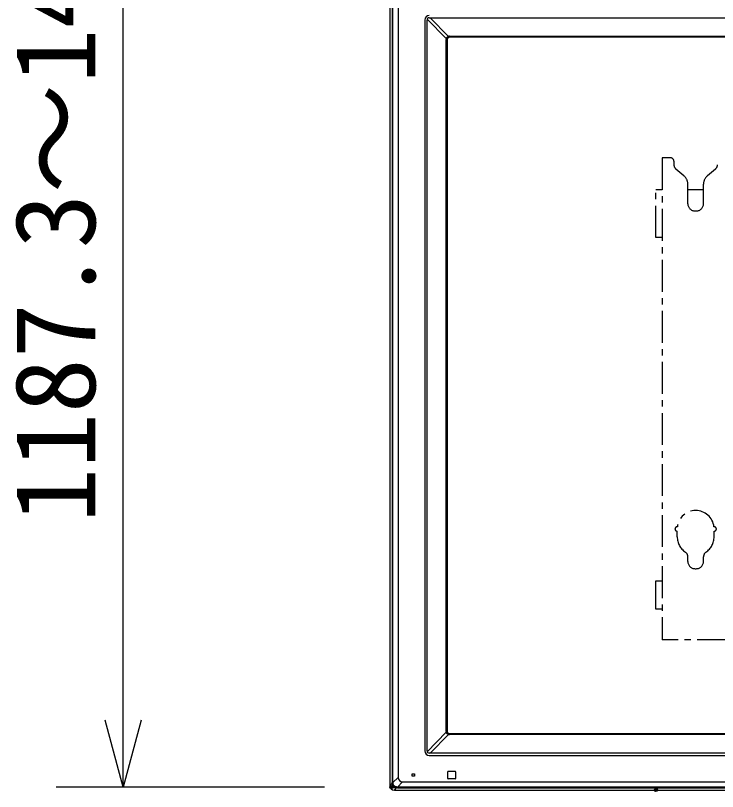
# Model space of a CAD drawing. Units: millimetres, scale not verified. Extents: x -63 to 63, y -57 to 57.
# Drawn here: x -42.05 to -21.12, y 2.89 to 26.03 of the extents above; entities that cross this region are included whole.
import ezdxf
from ezdxf.enums import TextEntityAlignment as Align

# ---------------------------------------------------------------- set-up
doc = ezdxf.new("R2010")
doc.units = ezdxf.units.MM
doc.header["$LTSCALE"] = 0.190236
doc.header["$PDMODE"] = 32
doc.header["$PDSIZE"] = 0.0951
doc.linetypes.add('CHAIN1', pattern=[8, 5, -1, 1, -1])
doc.layers.add('0-3_S1', color=3, linetype='Continuous')
doc.layers.add('0-4_GAIKEI', color=1, linetype='Continuous')
doc.styles.add('ＭＳ ゴシック', font='')
doc.styles.get('ＭＳ ゴシック').set_extended_font_data('MS Gothic')

# ---------------------------------------------------------------- blocks, each defined once
blk = doc.blocks.new('_OPEN30')
at = {"layer": '0-4_GAIKEI', "color": 7}
blk.add_line((0, 0), (-1, 0), dxfattribs=at)
blk.add_lwpolyline([(-1, 0.26795), (0, 0), (-1, -0.26795)], dxfattribs=at)

msp = doc.modelspace()

# ---------------------------------------------------------------- linework, layer by layer
at = {"layer": '0-3_S1'}
for p, q in [((-38.8413, 5.0167), (-38.8413, 40.5953)), ((-32.8413, 3.0167), (-40.8413, 3.0167))]:
    msp.add_line(p, q, dxfattribs=at)
at = {"layer": '0-4_GAIKEI', "color": 7}
for p, q in [((-30.8881, 26.9294), (-30.8881, 3.0624)), ((-30.7547, 2.9291), (9.3122, 2.9291))]:
    msp.add_line(p, q, dxfattribs=at)
at = {"layer": '0-4_GAIKEI'}
for p, q in [((-30.8205, 26.839), (-30.8205, 3.1528)), ((-30.7971, 3.1528), (-30.7971, 26.839)), ((-30.6412, 26.683), (-30.6412, 3.3088)), ((-29.2055, 25.3388), (-29.7756, 25.9173)), ((-29.7146, 25.9593), (8.2721, 25.9593)), ((-29.6847, 25.9585), (-29.1394, 25.4051)), ((-29.8493, 25.8926), (-29.8493, 4.0992)), ((-29.7813, 4.0992), (-29.7813, 25.8926)), ((-29.2093, 4.6803), (-29.2093, 25.3116)), ((-29.1781, 25.3116), (-29.1781, 4.6803)), ((-29.1119, 25.409), (7.6694, 25.409)), ((7.6694, 25.3777), (-29.1119, 25.3777)), ((-29.7756, 4.0745), (-29.2055, 4.653)), ((-29.1394, 4.5867), (-29.6856, 4.0325)), ((-29.1119, 4.6141), (7.6694, 4.6141)), ((7.6694, 4.5828), (-29.1119, 4.5828)), ((8.2721, 4.0325), (-29.7146, 4.0325)), ((-29.7146, 3.9646), (8.2721, 3.9646)), ((-29.1629, 3.2775), (-29.1629, 3.4775)), ((-29.1462, 3.4942), (-28.9462, 3.4942)), ((-28.9296, 3.4775), (-28.9296, 3.2775)), ((-30.6412, 3.3088), (-30.7971, 3.1528)), ((-30.2263, 3.4141), (-30.153, 3.4141)), ((-30.2263, 3.3408), (-30.2263, 3.4141)), ((-30.153, 3.3408), (-30.2263, 3.3408)), ((-30.153, 3.4141), (-30.153, 3.3408)), ((-28.9462, 3.2608), (-29.1462, 3.2608)), ((-30.8206, 3.1298), (-30.8881, 3.0623)), ((-30.6643, 3.02), (-30.5084, 3.176)), ((9.2218, 3.02), (-30.6643, 3.02)), ((-30.5084, 3.176), (9.0659, 3.176)), ((-30.7549, 2.9291), (-30.6874, 2.9966)), ((-30.6643, 2.9967), (9.2218, 2.9967))]:
    msp.add_line(p, q, dxfattribs=at)
at = {"layer": '0-4_GAIKEI', "linetype": 'CHAIN1'}
for p, q in [((-22.5212, 21.7835), (-22.7713, 21.7835)), ((-22.7713, 21.7835), (-22.7713, 7.4155)), ((-22.4212, 21.6835), (-22.4212, 21.5778)), ((-22.1235, 21.25), (-22.3617, 21.4502)), ((-21.1806, 21.4502), (-21.4189, 21.25)), ((-22.7713, 20.8284), (-22.9546, 20.8284)), ((-22.9546, 19.4049), (-22.9546, 20.8284)), ((-22.0045, 20.4167), (-22.0045, 20.9947)), ((-21.5378, 20.8284), (-22.0045, 20.8284)), ((-21.5378, 20.4167), (-21.5378, 20.9947)), ((-21.7878, 20.2), (-21.7545, 20.2)), ((-22.7713, 19.4049), (-22.9546, 19.4049)), ((-22.3212, 10.4824), (-22.3212, 10.649)), ((-21.2211, 10.4824), (-21.2211, 10.6491)), ((-22.0045, 9.7491), (-22.0045, 9.8877)), ((-21.5378, 9.7491), (-21.5378, 9.8877)), ((-21.7878, 9.5324), (-21.7545, 9.5324)), ((-22.9546, 9.1723), (-22.7713, 9.1723)), ((-22.9546, 8.3256), (-22.9546, 9.1723)), ((-22.7713, 8.3256), (-22.9546, 8.3256)), ((-20.7711, 7.4155), (-22.7713, 7.4155))]:
    msp.add_line(p, q, dxfattribs=at)
at = {"layer": '0-4_GAIKEI'}
for points in [[(-29.2055, 25.3388), (-29.2053, 25.3394), (-29.2052, 25.3401), (-29.205, 25.3407), (-29.2048, 25.3413), (-29.2046, 25.3419), (-29.2044, 25.3426), (-29.2042, 25.3432), (-29.204, 25.3438), (-29.2038, 25.3444), (-29.2036, 25.3451), (-29.2034, 25.3457), (-29.2031, 25.3463), (-29.2029, 25.3469), (-29.2027, 25.3475), (-29.2025, 25.3481), (-29.2022, 25.3487), (-29.202, 25.3493), (-29.2017, 25.3499), (-29.2015, 25.3505), (-29.2012, 25.3511), (-29.201, 25.3517), (-29.2007, 25.3523), (-29.2004, 25.3529), (-29.2002, 25.3535), (-29.1999, 25.3541), (-29.1996, 25.3547), (-29.1993, 25.3553), (-29.199, 25.3559), (-29.1987, 25.3565), (-29.1985, 25.3571), (-29.1982, 25.3576), (-29.1979, 25.3582), (-29.1975, 25.3588), (-29.1972, 25.3594), (-29.1969, 25.3599), (-29.1966, 25.3605), (-29.1963, 25.3611), (-29.196, 25.3616), (-29.1956, 25.3622)], [(-29.1956, 25.3622), (-29.1953, 25.3628), (-29.1949, 25.3633), (-29.1946, 25.3639), (-29.1943, 25.3644), (-29.1939, 25.365), (-29.1936, 25.3655), (-29.1932, 25.3661), (-29.1928, 25.3666), (-29.1925, 25.3672), (-29.1921, 25.3677), (-29.1917, 25.3682), (-29.1914, 25.3688), (-29.191, 25.3693), (-29.1906, 25.3698), (-29.1902, 25.3704), (-29.1898, 25.3709), (-29.1894, 25.3714), (-29.189, 25.3719), (-29.1886, 25.3724), (-29.1882, 25.373), (-29.1878, 25.3735), (-29.1874, 25.374), (-29.187, 25.3745), (-29.1866, 25.375), (-29.1861, 25.3755), (-29.1857, 25.376), (-29.1853, 25.3765), (-29.1848, 25.377), (-29.1844, 25.3774), (-29.184, 25.3779), (-29.1835, 25.3784), (-29.1831, 25.3789), (-29.1826, 25.3794), (-29.1822, 25.3798), (-29.1817, 25.3803), (-29.1813, 25.3808), (-29.1808, 25.3812), (-29.1803, 25.3817), (-29.1799, 25.3821)], [(-29.1799, 25.3821), (-29.1794, 25.3826), (-29.1789, 25.383), (-29.1784, 25.3835), (-29.178, 25.3839), (-29.1775, 25.3844), (-29.177, 25.3848), (-29.1765, 25.3852), (-29.176, 25.3856), (-29.1755, 25.3861), (-29.175, 25.3865), (-29.1745, 25.3869), (-29.174, 25.3873), (-29.1735, 25.3877), (-29.173, 25.3881), (-29.1725, 25.3885), (-29.1719, 25.3889), (-29.1714, 25.3893), (-29.1709, 25.3897), (-29.1704, 25.3901), (-29.1698, 25.3905), (-29.1693, 25.3909), (-29.1688, 25.3913), (-29.1682, 25.3916), (-29.1677, 25.392), (-29.1672, 25.3924), (-29.1666, 25.3927), (-29.1661, 25.3931), (-29.1655, 25.3934), (-29.165, 25.3938), (-29.1644, 25.3941), (-29.1639, 25.3945), (-29.1633, 25.3948), (-29.1628, 25.3952), (-29.1622, 25.3955), (-29.1616, 25.3958), (-29.1611, 25.3962), (-29.1605, 25.3965), (-29.1599, 25.3968), (-29.1593, 25.3971)], [(-29.1593, 25.3971), (-29.1588, 25.3974), (-29.1582, 25.3977), (-29.1576, 25.398), (-29.157, 25.3983), (-29.1564, 25.3986), (-29.1559, 25.3989), (-29.1553, 25.3992), (-29.1547, 25.3995), (-29.1541, 25.3997), (-29.1535, 25.4), (-29.1529, 25.4003), (-29.1523, 25.4005), (-29.1517, 25.4008), (-29.1511, 25.4011), (-29.1505, 25.4013), (-29.1499, 25.4016), (-29.1493, 25.4018), (-29.1487, 25.402), (-29.1481, 25.4023), (-29.1475, 25.4025), (-29.1468, 25.4027), (-29.1462, 25.403), (-29.1456, 25.4032), (-29.145, 25.4034), (-29.1444, 25.4036), (-29.1438, 25.4038), (-29.1431, 25.404), (-29.1425, 25.4042), (-29.1419, 25.4044), (-29.1413, 25.4046), (-29.1406, 25.4048), (-29.14, 25.4049), (-29.1394, 25.4051)], [(-29.1975, 4.633), (-29.1979, 4.6336), (-29.1982, 4.6342), (-29.1985, 4.6348), (-29.1987, 4.6353), (-29.199, 4.6359), (-29.1993, 4.6365), (-29.1996, 4.6371), (-29.1999, 4.6377), (-29.2002, 4.6383), (-29.2004, 4.6389), (-29.2007, 4.6395), (-29.201, 4.6401), (-29.2012, 4.6407), (-29.2015, 4.6413), (-29.2017, 4.6419), (-29.202, 4.6425), (-29.2022, 4.6431), (-29.2025, 4.6437), (-29.2027, 4.6443), (-29.2029, 4.6449), (-29.2031, 4.6455), (-29.2034, 4.6461), (-29.2036, 4.6468), (-29.2038, 4.6474), (-29.204, 4.648), (-29.2042, 4.6486), (-29.2044, 4.6492), (-29.2046, 4.6499), (-29.2048, 4.6505), (-29.205, 4.6511), (-29.2052, 4.6517), (-29.2053, 4.6524), (-29.2055, 4.653), (-29.2055, 4.653)], [(-29.1826, 4.6125), (-29.1831, 4.6129), (-29.1835, 4.6134), (-29.184, 4.6139), (-29.1844, 4.6144), (-29.1848, 4.6149), (-29.1853, 4.6154), (-29.1857, 4.6158), (-29.1861, 4.6163), (-29.1866, 4.6168), (-29.187, 4.6173), (-29.1874, 4.6178), (-29.1878, 4.6183), (-29.1882, 4.6189), (-29.1886, 4.6194), (-29.189, 4.6199), (-29.1894, 4.6204), (-29.1898, 4.6209), (-29.1902, 4.6214), (-29.1906, 4.622), (-29.191, 4.6225), (-29.1914, 4.623), (-29.1917, 4.6236), (-29.1921, 4.6241), (-29.1925, 4.6246), (-29.1928, 4.6252), (-29.1932, 4.6257), (-29.1936, 4.6263), (-29.1939, 4.6268), (-29.1943, 4.6274), (-29.1946, 4.6279), (-29.1949, 4.6285), (-29.1953, 4.629), (-29.1956, 4.6296), (-29.196, 4.6302), (-29.1963, 4.6307), (-29.1966, 4.6313), (-29.1969, 4.6319), (-29.1972, 4.6324), (-29.1975, 4.633)], [(-29.1757, 4.662), (-29.1755, 4.6613), (-29.1753, 4.6607), (-29.1751, 4.6601), (-29.1749, 4.6594), (-29.1747, 4.6588), (-29.1744, 4.6581), (-29.1742, 4.6575), (-29.174, 4.6569), (-29.1738, 4.6563), (-29.1735, 4.6556), (-29.1733, 4.655), (-29.173, 4.6544), (-29.1727, 4.6538), (-29.1725, 4.6532), (-29.1722, 4.6525), (-29.1719, 4.6519), (-29.1716, 4.6513), (-29.1713, 4.6507), (-29.171, 4.6501), (-29.1707, 4.6495), (-29.1704, 4.6489), (-29.1701, 4.6483), (-29.1698, 4.6478), (-29.1695, 4.6472), (-29.1691, 4.6466), (-29.1688, 4.646), (-29.1684, 4.6454), (-29.1681, 4.6449), (-29.1677, 4.6443), (-29.1674, 4.6437), (-29.167, 4.6432), (-29.1666, 4.6426), (-29.1662, 4.6421), (-29.1659, 4.6415), (-29.1655, 4.641), (-29.1651, 4.6404), (-29.1647, 4.6399), (-29.1643, 4.6394), (-29.1638, 4.6388)], [(-29.1638, 4.6388), (-29.1634, 4.6383), (-29.163, 4.6378), (-29.1626, 4.6373), (-29.1621, 4.6368), (-29.1617, 4.6363), (-29.1612, 4.6358), (-29.1608, 4.6353), (-29.1603, 4.6348), (-29.1599, 4.6343), (-29.1594, 4.6338), (-29.1589, 4.6333), (-29.1585, 4.6329), (-29.158, 4.6324), (-29.1575, 4.6319), (-29.157, 4.6315), (-29.1565, 4.631), (-29.156, 4.6306), (-29.1555, 4.6301), (-29.155, 4.6297), (-29.1545, 4.6293), (-29.154, 4.6289), (-29.1534, 4.6284), (-29.1529, 4.628), (-29.1524, 4.6276), (-29.1518, 4.6272), (-29.1513, 4.6268), (-29.1508, 4.6264), (-29.1502, 4.626), (-29.1497, 4.6256), (-29.1491, 4.6253), (-29.1486, 4.6249), (-29.148, 4.6245), (-29.1474, 4.6242), (-29.1469, 4.6238), (-29.1463, 4.6235), (-29.1457, 4.6231), (-29.1451, 4.6228), (-29.1445, 4.6225), (-29.144, 4.6221)], [(-29.1628, 4.5966), (-29.1633, 4.597), (-29.1639, 4.5973), (-29.1644, 4.5977), (-29.165, 4.598), (-29.1655, 4.5984), (-29.1661, 4.5987), (-29.1666, 4.5991), (-29.1672, 4.5994), (-29.1677, 4.5998), (-29.1682, 4.6002), (-29.1688, 4.6006), (-29.1693, 4.6009), (-29.1698, 4.6013), (-29.1704, 4.6017), (-29.1709, 4.6021), (-29.1714, 4.6025), (-29.1719, 4.6029), (-29.1725, 4.6033), (-29.173, 4.6037), (-29.1735, 4.6041), (-29.174, 4.6045), (-29.1745, 4.6049), (-29.175, 4.6053), (-29.1755, 4.6057), (-29.176, 4.6062), (-29.1765, 4.6066), (-29.177, 4.607), (-29.1775, 4.6075), (-29.178, 4.6079), (-29.1784, 4.6083), (-29.1789, 4.6088), (-29.1794, 4.6092), (-29.1799, 4.6097), (-29.1803, 4.6101), (-29.1808, 4.6106), (-29.1813, 4.6111), (-29.1817, 4.6115), (-29.1822, 4.612), (-29.1826, 4.6125)], [(-29.1394, 4.5867), (-29.14, 4.5869), (-29.1406, 4.5871), (-29.1413, 4.5872), (-29.1419, 4.5874), (-29.1425, 4.5876), (-29.1431, 4.5878), (-29.1438, 4.588), (-29.1444, 4.5882), (-29.145, 4.5884), (-29.1456, 4.5886), (-29.1462, 4.5889), (-29.1468, 4.5891), (-29.1475, 4.5893), (-29.1481, 4.5895), (-29.1487, 4.5898), (-29.1493, 4.59), (-29.1499, 4.5903), (-29.1505, 4.5905), (-29.1511, 4.5908), (-29.1517, 4.591), (-29.1523, 4.5913), (-29.1529, 4.5915), (-29.1535, 4.5918), (-29.1541, 4.5921), (-29.1547, 4.5924), (-29.1553, 4.5926), (-29.1559, 4.5929), (-29.1564, 4.5932), (-29.157, 4.5935), (-29.1576, 4.5938), (-29.1582, 4.5941), (-29.1588, 4.5944), (-29.1593, 4.5947), (-29.1599, 4.595), (-29.1605, 4.5953), (-29.1611, 4.5957), (-29.1616, 4.596), (-29.1622, 4.5963), (-29.1628, 4.5966)], [(-29.144, 4.6221), (-29.1434, 4.6218), (-29.1428, 4.6215), (-29.1422, 4.6212), (-29.1416, 4.6209), (-29.141, 4.6206), (-29.1404, 4.6203), (-29.1398, 4.62), (-29.1391, 4.6198), (-29.1385, 4.6195), (-29.1379, 4.6192), (-29.1373, 4.619), (-29.1367, 4.6187), (-29.136, 4.6185), (-29.1354, 4.6182), (-29.1348, 4.618), (-29.1342, 4.6178), (-29.1335, 4.6176), (-29.1329, 4.6173), (-29.1323, 4.6171), (-29.1316, 4.6169), (-29.131, 4.6167), (-29.1303, 4.6166)], [(-30.8206, 3.1298), (-30.8205, 3.1285), (-30.8205, 3.1273), (-30.8205, 3.1261), (-30.8205, 3.1249), (-30.8204, 3.1236), (-30.8204, 3.1224), (-30.8203, 3.1212), (-30.8202, 3.1199), (-30.8201, 3.1187), (-30.82, 3.1175), (-30.8199, 3.1163), (-30.8197, 3.115), (-30.8196, 3.1138), (-30.8195, 3.1126), (-30.8193, 3.1114), (-30.8191, 3.1102), (-30.8189, 3.1089), (-30.8187, 3.1077), (-30.8185, 3.1065), (-30.8183, 3.1053), (-30.8181, 3.1041), (-30.8178, 3.1029), (-30.8176, 3.1017), (-30.8173, 3.1005), (-30.817, 3.0993), (-30.8168, 3.0981), (-30.8165, 3.0969), (-30.8161, 3.0957), (-30.8158, 3.0945), (-30.8155, 3.0933), (-30.8152, 3.0921), (-30.8148, 3.091), (-30.8144, 3.0898), (-30.8141, 3.0886), (-30.8137, 3.0874), (-30.8133, 3.0863), (-30.8129, 3.0851), (-30.8125, 3.084), (-30.812, 3.0828)], [(-30.812, 3.0828), (-30.8116, 3.0817), (-30.8111, 3.0805), (-30.8107, 3.0794), (-30.8102, 3.0782), (-30.8097, 3.0771), (-30.8092, 3.076), (-30.8087, 3.0749), (-30.8082, 3.0737), (-30.8077, 3.0726), (-30.8072, 3.0715), (-30.8066, 3.0704), (-30.8061, 3.0693), (-30.8055, 3.0682), (-30.8049, 3.0671), (-30.8043, 3.066), (-30.8037, 3.065), (-30.8031, 3.0639), (-30.8025, 3.0628), (-30.8019, 3.0618), (-30.8013, 3.0607), (-30.8006, 3.0597), (-30.8, 3.0586), (-30.7993, 3.0576), (-30.7986, 3.0565), (-30.798, 3.0555), (-30.7973, 3.0545), (-30.7966, 3.0535), (-30.7959, 3.0525), (-30.7952, 3.0515), (-30.7944, 3.0505), (-30.7937, 3.0495), (-30.7929, 3.0485), (-30.7922, 3.0476), (-30.7914, 3.0466), (-30.7906, 3.0456), (-30.7899, 3.0447), (-30.7891, 3.0437), (-30.7883, 3.0428), (-30.7875, 3.0419)], [(-30.7858, 3.0929), (-30.7862, 3.0939), (-30.7866, 3.0948), (-30.787, 3.0958), (-30.7874, 3.0968), (-30.7878, 3.0978), (-30.7882, 3.0988), (-30.7886, 3.0997), (-30.7889, 3.1007), (-30.7893, 3.1017), (-30.7896, 3.1027), (-30.79, 3.1037), (-30.7903, 3.1048), (-30.7906, 3.1058), (-30.7909, 3.1068), (-30.7912, 3.1078), (-30.7915, 3.1088), (-30.7918, 3.1098), (-30.792, 3.1109), (-30.7923, 3.1119), (-30.7925, 3.1129), (-30.7928, 3.1139), (-30.793, 3.115), (-30.7932, 3.116), (-30.7934, 3.1171), (-30.7936, 3.1181), (-30.7938, 3.1191), (-30.7939, 3.1202), (-30.7941, 3.1212), (-30.7942, 3.1223), (-30.7944, 3.1233), (-30.7945, 3.1244), (-30.7946, 3.1254), (-30.7947, 3.1265)], [(-30.7875, 3.0419), (-30.7866, 3.041), (-30.7858, 3.04), (-30.785, 3.0391), (-30.7841, 3.0382), (-30.7833, 3.0374), (-30.7824, 3.0365), (-30.7816, 3.0356), (-30.7807, 3.0347), (-30.7798, 3.0339), (-30.7789, 3.033), (-30.778, 3.0322), (-30.7771, 3.0314), (-30.7762, 3.0305), (-30.7753, 3.0297), (-30.7744, 3.0289), (-30.7734, 3.0281), (-30.7725, 3.0273), (-30.7715, 3.0265), (-30.7706, 3.0258), (-30.7696, 3.025), (-30.7686, 3.0242), (-30.7677, 3.0235), (-30.7667, 3.0227), (-30.7657, 3.022), (-30.7647, 3.0213), (-30.7637, 3.0206), (-30.7627, 3.0199), (-30.7617, 3.0192), (-30.7606, 3.0185), (-30.7596, 3.0178), (-30.7586, 3.0172), (-30.7575, 3.0165), (-30.7565, 3.0159), (-30.7554, 3.0153), (-30.7543, 3.0146), (-30.7533, 3.014), (-30.7522, 3.0134), (-30.7511, 3.0128), (-30.75, 3.0122)], [(-30.7629, 3.0588), (-30.7636, 3.0596), (-30.7643, 3.0603), (-30.765, 3.0611), (-30.7657, 3.0619), (-30.7664, 3.0627), (-30.7671, 3.0635), (-30.7678, 3.0643), (-30.7685, 3.0651), (-30.7692, 3.0659), (-30.7698, 3.0668), (-30.7705, 3.0676), (-30.7711, 3.0684), (-30.7718, 3.0693), (-30.7724, 3.0701), (-30.773, 3.071), (-30.7737, 3.0718), (-30.7743, 3.0727), (-30.7749, 3.0736), (-30.7755, 3.0744), (-30.7761, 3.0753), (-30.7766, 3.0762), (-30.7772, 3.0771), (-30.7778, 3.078), (-30.7784, 3.0789), (-30.7789, 3.0798), (-30.7795, 3.0807), (-30.78, 3.0816), (-30.7805, 3.0825), (-30.781, 3.0834), (-30.7815, 3.0844), (-30.7821, 3.0853), (-30.7826, 3.0862), (-30.783, 3.0872), (-30.7835, 3.0881), (-30.784, 3.0891), (-30.7844, 3.09), (-30.7849, 3.091), (-30.7853, 3.0919), (-30.7858, 3.0929)], [(-30.73, 3.0341), (-30.7309, 3.0346), (-30.7319, 3.0351), (-30.7328, 3.0356), (-30.7337, 3.0361), (-30.7347, 3.0366), (-30.7356, 3.0372), (-30.7365, 3.0377), (-30.7374, 3.0383), (-30.7383, 3.0388), (-30.7392, 3.0394), (-30.7401, 3.0399), (-30.741, 3.0405), (-30.7419, 3.0411), (-30.7427, 3.0417), (-30.7436, 3.0423), (-30.7445, 3.0429), (-30.7453, 3.0435), (-30.7462, 3.0441), (-30.747, 3.0448), (-30.7479, 3.0454), (-30.7487, 3.046), (-30.7496, 3.0467), (-30.7504, 3.0473), (-30.7512, 3.048), (-30.752, 3.0487), (-30.7528, 3.0494), (-30.7537, 3.05), (-30.7545, 3.0507), (-30.7552, 3.0514), (-30.756, 3.0521), (-30.7568, 3.0529), (-30.7576, 3.0536), (-30.7584, 3.0543), (-30.7591, 3.055), (-30.7599, 3.0558), (-30.7606, 3.0565), (-30.7614, 3.0573), (-30.7621, 3.058), (-30.7629, 3.0588)], [(-30.75, 3.0122), (-30.749, 3.0117), (-30.7479, 3.0111), (-30.7468, 3.0105), (-30.7457, 3.01), (-30.7445, 3.0095), (-30.7434, 3.009), (-30.7423, 3.0084), (-30.7412, 3.0079), (-30.7401, 3.0074), (-30.7389, 3.007), (-30.7378, 3.0065), (-30.7367, 3.006), (-30.7355, 3.0056), (-30.7344, 3.0051), (-30.7332, 3.0047), (-30.732, 3.0043), (-30.7309, 3.0039), (-30.7297, 3.0035), (-30.7286, 3.0031), (-30.7274, 3.0027), (-30.7262, 3.0024), (-30.725, 3.002), (-30.7238, 3.0017), (-30.7227, 3.0013), (-30.7215, 3.001), (-30.7203, 3.0007), (-30.7191, 3.0004), (-30.7179, 3.0001), (-30.7167, 2.9998), (-30.7155, 2.9996), (-30.7143, 2.9993), (-30.7131, 2.9991), (-30.7119, 2.9989), (-30.7107, 2.9986), (-30.7094, 2.9984), (-30.7082, 2.9982), (-30.707, 2.998), (-30.7058, 2.9979), (-30.7046, 2.9977)], [(-30.6907, 3.0225), (-30.6917, 3.0226), (-30.6928, 3.0227), (-30.6938, 3.0228), (-30.6949, 3.0229), (-30.6959, 3.0231), (-30.697, 3.0232), (-30.698, 3.0234), (-30.6991, 3.0236), (-30.7001, 3.0238), (-30.7011, 3.024), (-30.7022, 3.0242), (-30.7032, 3.0244), (-30.7043, 3.0246), (-30.7053, 3.0249), (-30.7063, 3.0251), (-30.7073, 3.0254), (-30.7084, 3.0257), (-30.7094, 3.026), (-30.7104, 3.0263), (-30.7114, 3.0266), (-30.7124, 3.0269), (-30.7134, 3.0272), (-30.7144, 3.0275), (-30.7154, 3.0279), (-30.7164, 3.0282), (-30.7174, 3.0286), (-30.7184, 3.029), (-30.7194, 3.0293), (-30.7204, 3.0297), (-30.7214, 3.0301), (-30.7223, 3.0305), (-30.7233, 3.031), (-30.7243, 3.0314), (-30.7252, 3.0318), (-30.7262, 3.0323), (-30.7272, 3.0327), (-30.7281, 3.0332), (-30.7291, 3.0337), (-30.73, 3.0341)], [(-30.7046, 2.9977), (-30.7034, 2.9976), (-30.7021, 2.9974), (-30.7009, 2.9973), (-30.6997, 2.9972), (-30.6985, 2.9971), (-30.6972, 2.997), (-30.696, 2.9969), (-30.6948, 2.9968), (-30.6935, 2.9968), (-30.6923, 2.9967), (-30.6911, 2.9967), (-30.6899, 2.9966), (-30.6886, 2.9966), (-30.6874, 2.9966)]]:
    msp.add_lwpolyline(points, dxfattribs=at)
for centre, radius, start, end in [((-29.7146, 25.8926), 0.1346, 90, 180), ((-29.7146, 25.8926), 0.0667, 90, 180), ((-29.1125, 25.3122), 0.0655, 105.74935, 164.38054), ((-29.7146, 4.0992), 0.1346, 180, 270), ((-29.7146, 4.0992), 0.0667, 180, 270), ((-29.1462, 3.4775), 0.0167, 90, 180), ((-28.9462, 3.4775), 0.0167, 0, 90), ((-29.1462, 3.2775), 0.0167, 180, 270), ((-28.9462, 3.2775), 0.0167, 270, 0), ((-30.7547, 3.0624), 0.1333, 180, 180.07847), ((-30.7547, 3.0624), 0.1333, 269.92153, 270)]:
    msp.add_arc(centre, radius, start, end, dxfattribs=at)
at = {"layer": '0-4_GAIKEI', "linetype": 'CHAIN1'}
for centre, radius, start, end in [((-22.5212, 21.6835), 0.1, 0, 90), ((-22.2545, 21.5778), 0.1667, 180, 229.96974), ((-21.2878, 21.5778), 0.1667, 310.03026, 0), ((-22.3379, 20.9947), 0.3334, 0, 49.96974), ((-21.2044, 20.9947), 0.3334, 130.03026, 180), ((-21.7878, 20.4167), 0.2167, 180, 270), ((-21.7545, 20.4167), 0.2167, 270, 0), ((-21.7712, 10.7158), 0.5501, 6.97358, 173.06896), ((-22.321, 10.7158), 0.0668, 86.66037, 269.85246), ((-21.2213, 10.7158), 0.0668, 270.14754, 93.33963), ((-21.7712, 10.4824), 0.5501, 180, 236.07277), ((-21.7712, 10.4824), 0.5501, 303.92723, 0), ((-22.1712, 9.8877), 0.1667, 0, 56.07277), ((-21.3711, 9.8877), 0.1667, 123.92723, 180), ((-21.7878, 9.7491), 0.2167, 180, 270), ((-21.7545, 9.7491), 0.2167, 270, 0)]:
    msp.add_arc(centre, radius, start, end, dxfattribs=at)
at = {"layer": '0-4_GAIKEI', "color": 7}
msp.add_arc((-30.7547, 3.0624), 0.1333, 180.07847, 269.92153, dxfattribs=at)
at = {"layer": '0-4_GAIKEI'}
for centre, major_axis, ratio, start_param, end_param in [((-29.1079, 25.3094), (-0.0823, 0.0607), 0.977504, 0.3495676, 0.6243669), ((-29.1097, 25.3094), (-0.0547, 0.0427), 0.960042, 0.3752614, 0.6500608), ((-29.1097, 25.3075), (-0.0608, 0.0822), 0.977626, 5.6573737, 5.9344951), ((-29.1097, 25.3094), (-0.0428, 0.0547), 0.960212, 5.6317914, 5.9089128), ((-29.1079, 4.6825), (0.0823, 0.0607), 0.977504, 2.5172258, 2.7920251), ((-29.1097, 4.6825), (0.0547, 0.0427), 0.960042, 2.4915319, 2.7663312), ((-29.1097, 4.6843), (0.0608, 0.0822), 0.977626, 3.4902829, 3.7674043), ((-29.1097, 4.6824), (0.0428, 0.0547), 0.960212, 3.5158651, 3.7929865), ((-30.2155, 3.6016), (0.3876, 0.3876), 0.45611, 2.756539, 3.5266464), ((-30.8333, 3.0338), (0.0053, 0.2879), 0.040443, 5.0529667, 5.1393769), ((-30.7834, 3.0338), (-0.0305, 0.323), 0.008309, 1.1926166, 1.2790268), ((-30.7834, 3.0338), (-0.323, 0.0305), 0.008309, 1.8625659, 1.9489761), ((-30.7834, 2.9839), (0.2879, 0.0053), 0.040443, 1.1438084, 1.2302186)]:
    msp.add_ellipse(centre, major_axis=major_axis, ratio=ratio, start_param=start_param, end_param=end_param, dxfattribs=at)
at = {"layer": '0-4_GAIKEI', "color": 7}
for p in [(-30.8413, 3.0167), (-22.9546, 2.9361)]:
    msp.add_point(p, dxfattribs=at)

# ---------------------------------------------------------------- block references
at = {"layer": '0-3_S1', "xscale": 2, "yscale": 2, "rotation": 270}
msp.add_blockref('_OPEN30', (-38.8413, 3.0167), dxfattribs=at)

# ---------------------------------------------------------------- texts
at = {"layer": '0-3_S1', "style": 'ＭＳ ゴシック'}
msp.add_text('1187.3～1487.3', height=2.406, rotation=90, dxfattribs=at).set_placement((-38.9509, 10.8965), align=Align.BOTTOM_LEFT)

doc.saveas('drawing.dxf')
